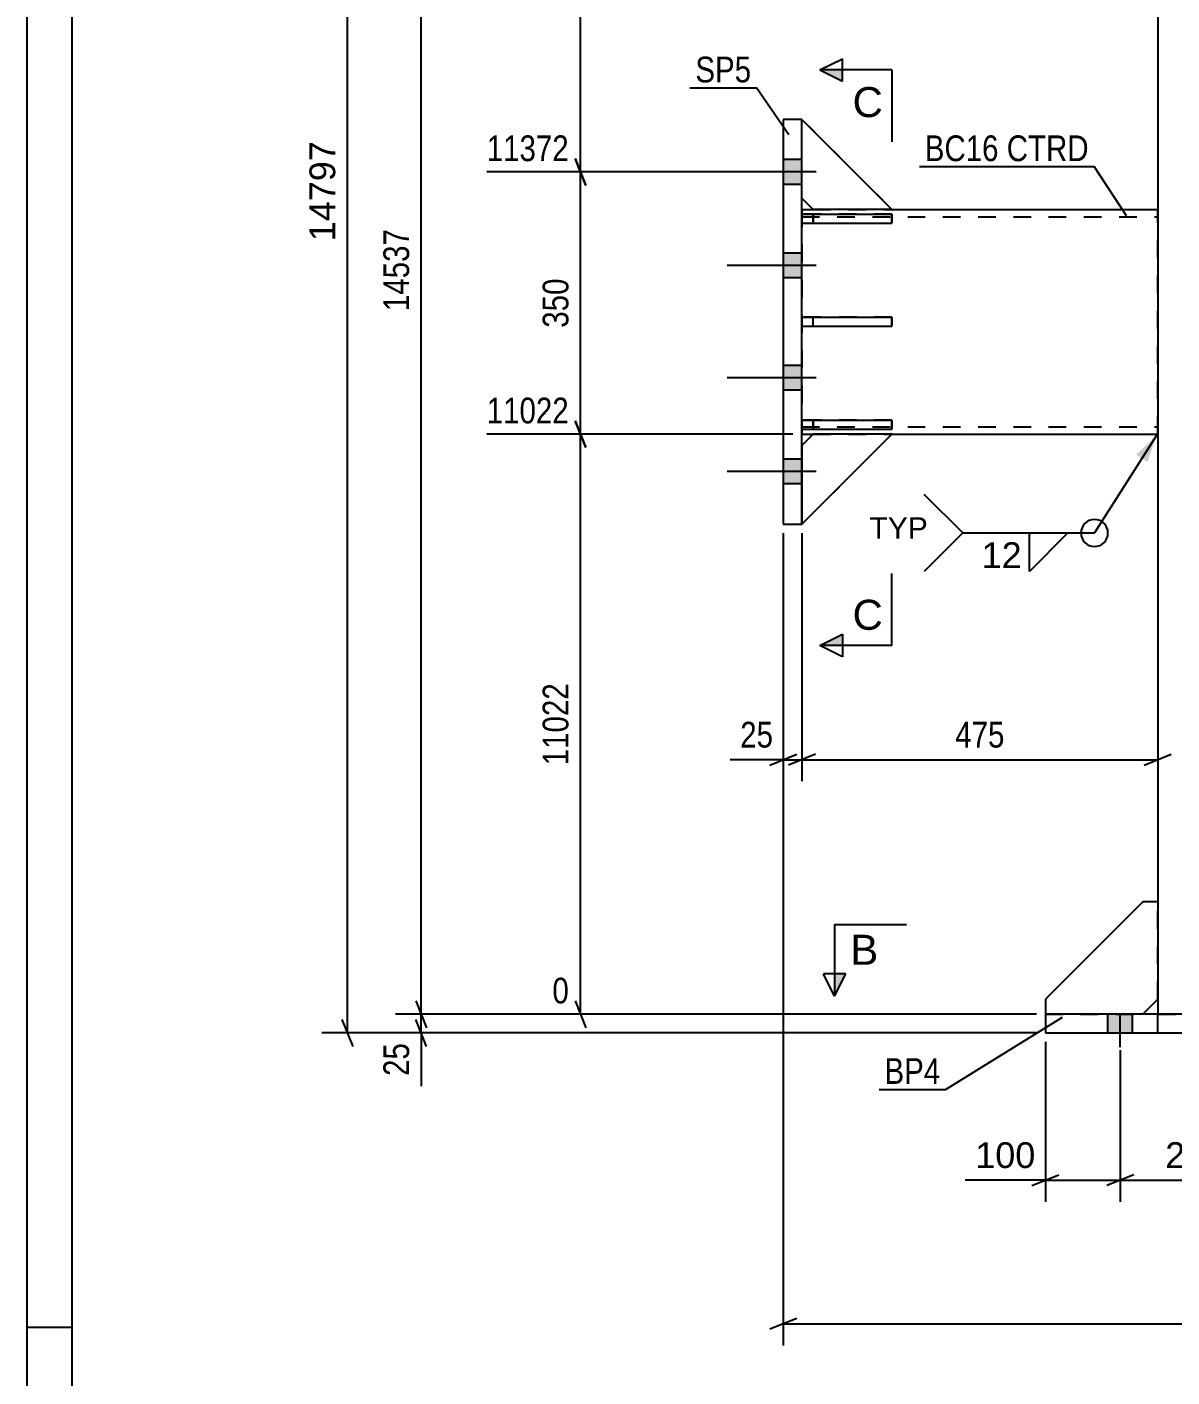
# Model space of a CAD drawing. Header units: millimetres. Extents: x -147 to 447, y -184 to 236.
# Drawn here: x -146.6 to -19.2, y -40.3 to 109.8 of the extents above; entities that cross this region are included whole.
import ezdxf

# ---------------------------------------------------------------- set-up
doc = ezdxf.new("R2010")
doc.units = ezdxf.units.MM
doc.linetypes.add('DXK_LINE_DOT2', pattern=[3.9198, 1.9599, -1.9599])
doc.styles.add('Arial', font='arial.ttf', dxfattribs={"height": 0.2})
doc.styles.add('Arial Narrow', font='ARIALN.TTF', dxfattribs={"height": 0.2})

# ---------------------------------------------------------------- blocks, each defined once
blk = doc.blocks.new('Unknown-284876408-1134')
at = {"color": 5, "linetype": 'Continuous'}
for p, q in [((-146.62, 236.15), (-146.62, -183.85)), ((-141.62, 231.15), (-141.62, -178.85)), ((-141.62, -34.85), (-146.62, -34.85))]:
    blk.add_line(p, q, dxfattribs=at)
blk = doc.blocks.new('Part-284876408-3512 - 3382')
at = {"color": 7, "linetype": 'DXK_LINE_DOT2'}
for p, q in [((-59.16, 64.53), (-60.41, 63.28)), ((-60.41, 54.53), (-50.41, 64.53)), ((-60.41, 63.28), (-60.41, 54.53)), ((-50.41, 64.53), (-59.16, 64.53))]:
    blk.add_line(p, q, dxfattribs=at)
blk = doc.blocks.new('Part-284876408-3414 - 3382')
at = {"color": 7, "linetype": 'DXK_LINE_DOT2'}
for p, q in [((-22.5, 12.5), (-33.33, 1.67)), ((-20.83, 12.5), (-22.5, 12.5)), ((-20.83, 1.67), (-20.83, 12.5)), ((-33.33, 1.67), (-33.33, 0)), ((-22.5, 0), (-20.83, 1.67)), ((-33.33, 0), (-22.5, 0))]:
    blk.add_line(p, q, dxfattribs=at)
blk = doc.blocks.new('Part-284876408-3416 - 3382')
at = {"color": 2, "linetype": 'Continuous'}
for p, q in [((-22.5, 12.5), (-33.33, 1.67)), ((-20.83, 12.5), (-22.5, 12.5)), ((-20.83, 12.5), (-20.83, 1.67)), ((-33.33, 1.67), (-33.33, 0)), ((-22.5, 0), (-20.83, 1.67))]:
    blk.add_line(p, q, dxfattribs=at)
at = {"color": 7, "linetype": 'DXK_LINE_DOT2'}
blk.add_line((-33.33, 0), (-22.5, 0), dxfattribs=at)
blk = doc.blocks.new('Part-284876408-3421 - 3382')
at = {"color": 2, "linetype": 'Continuous'}
for p, q in [((33.33, 0), (-33.33, 0)), ((-33.33, 0), (-33.33, -2.08)), ((-20.83, -2.08), (-20.83, 0)), ((20.84, -2.08), (20.84, 0)), ((33.33, -2.08), (33.33, 0)), ((-33.33, -2.08), (33.33, -2.08))]:
    blk.add_line(p, q, dxfattribs=at)
blk = doc.blocks.new('Part-284876408-3422 - 3382')
at = {"color": 2, "linetype": 'Continuous'}
for p, q in [((-20.83, 116.2), (-20.83, 29.27)), ((-20.83, 29.17), (-20.83, 12.5)), ((-20.83, 1.67), (-20.83, 0))]:
    blk.add_line(p, q, dxfattribs=at)
at = {"color": 7, "linetype": 'DXK_LINE_DOT2'}
for p, q in [((-20.83, 12.5), (-20.83, 1.67)), ((-20.83, 0), (20.83, 0))]:
    blk.add_line(p, q, dxfattribs=at)
blk = doc.blocks.new('Bolt-284876408-3425 - 3382')
at = {"linetype": 'Continuous'}
for points in [[(-62.49, 95.07), (-62.49, 92.32), (-60.41, 92.32), (-60.41, 95.07)], [(-62.49, 95.07), (-62.49, 92.32), (-60.41, 92.32), (-60.41, 95.07)], [(-62.49, 95.07), (-62.49, 92.32), (-60.41, 92.32), (-60.41, 95.07)], [(-62.49, 84.66), (-62.49, 81.91), (-60.41, 81.91), (-60.41, 84.66)], [(-62.49, 84.66), (-62.49, 81.91), (-60.41, 81.91), (-60.41, 84.66)], [(-62.49, 72.16), (-62.49, 69.41), (-60.41, 69.41), (-60.41, 72.16)], [(-62.49, 72.16), (-62.49, 69.41), (-60.41, 69.41), (-60.41, 72.16)], [(-62.49, 61.74), (-62.49, 58.99), (-60.41, 58.99), (-60.41, 61.74)], [(-62.49, 61.74), (-62.49, 58.99), (-60.41, 58.99), (-60.41, 61.74)], [(-62.49, 61.74), (-62.49, 58.99), (-60.41, 58.99), (-60.41, 61.74)]]:
    blk.add_hatch(color=1, dxfattribs=at).paths.add_polyline_path(points)
at = {"color": 1, "linetype": 'Continuous'}
for p, q in [((-60.41, 95.07), (-62.49, 95.07)), ((-60.41, 95.07), (-62.49, 95.07)), ((-60.41, 95.07), (-62.49, 95.07)), ((-58.83, 93.7), (-68.74, 93.7)), ((-58.83, 93.7), (-68.74, 93.7)), ((-58.83, 93.7), (-68.74, 93.7)), ((-60.41, 92.32), (-62.49, 92.32)), ((-60.41, 92.32), (-62.49, 92.32)), ((-60.41, 92.32), (-62.49, 92.32)), ((-60.41, 84.66), (-62.49, 84.66)), ((-60.41, 84.66), (-62.49, 84.66)), ((-58.83, 83.28), (-68.74, 83.28)), ((-58.83, 83.28), (-68.74, 83.28)), ((-60.41, 81.91), (-62.49, 81.91)), ((-60.41, 81.91), (-62.49, 81.91)), ((-60.41, 72.16), (-62.49, 72.16)), ((-60.41, 72.16), (-62.49, 72.16)), ((-58.83, 70.78), (-68.74, 70.78)), ((-58.83, 70.78), (-68.74, 70.78)), ((-60.41, 69.41), (-62.49, 69.41)), ((-60.41, 69.41), (-62.49, 69.41)), ((-60.41, 61.74), (-62.49, 61.74)), ((-60.41, 61.74), (-62.49, 61.74)), ((-60.41, 61.74), (-62.49, 61.74)), ((-58.83, 60.36), (-68.74, 60.36)), ((-58.83, 60.36), (-68.74, 60.36)), ((-58.83, 60.36), (-68.74, 60.36)), ((-60.41, 58.99), (-62.49, 58.99)), ((-60.41, 58.99), (-62.49, 58.99)), ((-60.41, 58.99), (-62.49, 58.99))]:
    blk.add_line(p, q, dxfattribs=at)
blk = doc.blocks.new('Bolt-284876408-3429 - 3382')
at = {"linetype": 'Continuous'}
for points in [[(-23.63, 0), (-26.38, 0), (-26.38, -2.08), (-23.63, -2.08)], [(-23.63, 0), (-26.38, 0), (-26.38, -2.08), (-23.63, -2.08)], [(-6.96, 0), (-9.71, 0), (-9.71, -2.08), (-6.96, -2.08)], [(-6.96, 0), (-9.71, 0), (-9.71, -2.08), (-6.96, -2.08)], [(9.71, 0), (6.96, 0), (6.96, -2.08), (9.71, -2.08)], [(9.71, 0), (6.96, 0), (6.96, -2.08), (9.71, -2.08)], [(26.37, 0), (23.62, 0), (23.62, -2.08), (26.37, -2.08)], [(26.37, 0), (23.62, 0), (23.62, -2.08), (26.37, -2.08)]]:
    blk.add_hatch(color=1, dxfattribs=at).paths.add_polyline_path(points)
at = {"color": 1, "linetype": 'Continuous'}
for p, q in [((-26.38, -2.08), (-26.38, 0)), ((-26.38, -2.08), (-26.38, 0)), ((-25, -3.67), (-25, 0)), ((-25, -3.67), (-25, 0)), ((-23.63, -2.08), (-23.63, 0)), ((-23.63, -2.08), (-23.63, 0)), ((-9.71, -2.08), (-9.71, 0)), ((-9.71, -2.08), (-9.71, 0)), ((-8.33, -3.67), (-8.33, 0)), ((-8.33, -3.67), (-8.33, 0)), ((-6.96, -2.08), (-6.96, 0)), ((-6.96, -2.08), (-6.96, 0)), ((6.96, -2.08), (6.96, 0)), ((6.96, -2.08), (6.96, 0)), ((8.33, -3.67), (8.33, 0)), ((8.33, -3.67), (8.33, 0)), ((9.71, -2.08), (9.71, 0)), ((9.71, -2.08), (9.71, 0)), ((23.62, -2.08), (23.62, 0)), ((23.62, -2.08), (23.62, 0)), ((25, -3.67), (25, 0)), ((25, -3.67), (25, 0)), ((26.37, -2.08), (26.37, 0)), ((26.37, -2.08), (26.37, 0))]:
    blk.add_line(p, q, dxfattribs=at)
blk = doc.blocks.new('Part-284876408-3503 - 3382')
at = {"color": 7, "linetype": 'DXK_LINE_DOT2'}
for p, q in [((-50.41, 77.53), (-60.41, 77.53)), ((-60.41, 77.53), (-60.41, 76.53)), ((-59.16, 76.53), (-59.16, 77.53)), ((-50.41, 76.53), (-50.41, 77.53)), ((-60.41, 76.53), (-50.41, 76.53))]:
    blk.add_line(p, q, dxfattribs=at)
blk = doc.blocks.new('Part-284876408-3504 - 3382')
at = {"color": 7, "linetype": 'DXK_LINE_DOT2'}
for p, q in [((-50.41, 66.07), (-60.41, 66.07)), ((-60.41, 66.07), (-60.41, 65.07)), ((-60.41, 65.07), (-50.41, 65.07)), ((-59.16, 66.07), (-59.16, 65.07)), ((-50.41, 65.07), (-50.41, 66.07))]:
    blk.add_line(p, q, dxfattribs=at)
blk = doc.blocks.new('Part-284876408-3505 - 3382')
at = {"color": 7, "linetype": 'DXK_LINE_DOT2'}
for p, q in [((-50.41, 88.99), (-60.41, 88.99)), ((-60.41, 88.99), (-60.41, 87.99)), ((-59.16, 88.99), (-59.16, 87.99)), ((-50.41, 87.99), (-50.41, 88.99)), ((-60.41, 87.99), (-50.41, 87.99))]:
    blk.add_line(p, q, dxfattribs=at)
blk = doc.blocks.new('Part-284876408-3506 - 3382')
at = {"color": 2, "linetype": 'Continuous'}
for p, q in [((-60.41, 77.53), (-50.41, 77.53)), ((-60.41, 77.53), (-60.41, 76.53)), ((-50.41, 77.53), (-50.41, 76.53)), ((-60.41, 76.53), (-50.41, 76.53))]:
    blk.add_line(p, q, dxfattribs=at)
at = {"color": 7, "linetype": 'DXK_LINE_DOT2'}
blk.add_line((-59.16, 76.53), (-59.16, 77.53), dxfattribs=at)
blk = doc.blocks.new('Part-284876408-3507 - 3382')
at = {"color": 2, "linetype": 'Continuous'}
for p, q in [((-60.41, 66.07), (-50.41, 66.07)), ((-60.41, 66.07), (-60.41, 65.07)), ((-60.41, 65.07), (-50.41, 65.07)), ((-50.41, 66.07), (-50.41, 65.07))]:
    blk.add_line(p, q, dxfattribs=at)
at = {"color": 7, "linetype": 'DXK_LINE_DOT2'}
blk.add_line((-59.16, 65.07), (-59.16, 66.07), dxfattribs=at)
blk = doc.blocks.new('Part-284876408-3508 - 3382')
at = {"color": 2, "linetype": 'Continuous'}
for p, q in [((-60.41, 88.99), (-50.41, 88.99)), ((-60.41, 88.99), (-60.41, 87.99)), ((-50.41, 88.99), (-50.41, 87.99)), ((-60.41, 87.99), (-50.41, 87.99))]:
    blk.add_line(p, q, dxfattribs=at)
at = {"color": 7, "linetype": 'DXK_LINE_DOT2'}
blk.add_line((-59.16, 87.99), (-59.16, 88.99), dxfattribs=at)
blk = doc.blocks.new('Part-284876408-3509 - 3382')
at = {"color": 2, "linetype": 'Continuous'}
for p, q in [((-60.41, 90.78), (-60.41, 99.53)), ((-60.41, 99.53), (-50.41, 89.53)), ((-59.16, 89.53), (-60.41, 90.78)), ((-50.41, 89.53), (-59.16, 89.53))]:
    blk.add_line(p, q, dxfattribs=at)
blk = doc.blocks.new('Part-284876408-3510 - 3382')
at = {"color": 7, "linetype": 'DXK_LINE_DOT2'}
for p, q in [((-60.41, 90.78), (-60.41, 99.53)), ((-60.41, 99.53), (-50.41, 89.53)), ((-59.16, 89.53), (-60.41, 90.78)), ((-50.41, 89.53), (-59.16, 89.53))]:
    blk.add_line(p, q, dxfattribs=at)
blk = doc.blocks.new('Part-284876408-3511 - 3382')
at = {"color": 2, "linetype": 'Continuous'}
for p, q in [((-59.16, 64.53), (-60.41, 63.28)), ((-60.41, 54.53), (-50.41, 64.53)), ((-60.41, 63.28), (-60.41, 54.53)), ((-50.41, 64.53), (-59.16, 64.53))]:
    blk.add_line(p, q, dxfattribs=at)
blk = doc.blocks.new('Part-284876408-3532 - 3382')
at = {"color": 2, "linetype": 'Continuous'}
for p, q in [((-62.49, 99.53), (-62.49, 54.53)), ((-60.41, 99.53), (-62.49, 99.53)), ((-60.41, 54.53), (-60.41, 99.53)), ((-62.49, 54.53), (-60.41, 54.53))]:
    blk.add_line(p, q, dxfattribs=at)
blk = doc.blocks.new('Part-284876408-3543 - 3382')
at = {"color": 2, "linetype": 'Continuous'}
for p, q in [((-60.41, 89.53), (-59.16, 89.53)), ((-50.41, 89.53), (-20.83, 89.53)), ((-60.41, 64.53), (-59.16, 64.53)), ((-50.41, 64.53), (-20.83, 64.53))]:
    blk.add_line(p, q, dxfattribs=at)
at = {"color": 7, "linetype": 'DXK_LINE_DOT2'}
for p, q in [((-60.41, 89.53), (-60.41, 64.53)), ((-60.41, 88.7), (-20.83, 88.7)), ((-59.16, 89.53), (-50.41, 89.53)), ((-20.83, 64.53), (-20.83, 89.53)), ((-20.83, 89.53), (-20.83, 89.53)), ((-20.83, 89.53), (-20.83, 89.53)), ((-60.41, 65.36), (-20.83, 65.36)), ((-59.16, 64.53), (-50.41, 64.53)), ((-20.83, 64.53), (-20.83, 64.53)), ((-20.83, 64.53), (-20.83, 64.53))]:
    blk.add_line(p, q, dxfattribs=at)
blk = doc.blocks.new('StraightDimension-284876408-3596 - 3382')
at = {"color": 7, "linetype": 'Continuous'}
for p, q in [((-110.98, -2.08), (-110.98, 185.19)), ((-111.58, -0.58), (-110.38, -3.58)), ((-34.33, -2.08), (-113.83, -2.08))]:
    blk.add_line(p, q, dxfattribs=at)
at = {"color": 0}
blk.add_wipeout([(-111.73, 97.71), (-115.93, 97.71), (-115.93, 85.39), (-111.73, 85.39)], dxfattribs=at)
at = {"color": 3, "style": 'Arial'}
blk.add_text('14797', height=2.865, rotation=90.0002, dxfattribs=at).set_placement((-112.33, 85.99))
blk = doc.blocks.new('StraightDimension-284876408-3760 - 3382')
at = {"color": 7, "linetype": 'Continuous'}
for p, q in [((-84.44, 63.03), (-85.64, 66.03)), ((-61.41, 64.53), (-95.48, 64.53)), ((-85.04, 0), (-85.04, 64.53)), ((-34.33, 0), (-88.17, 0)), ((-85.64, 1.5), (-84.44, -1.5))]:
    blk.add_line(p, q, dxfattribs=at)
at = {"color": 0, "linetype": 'Continuous'}
for points in [[(-85.74, 65.13), (-85.74, 69.33), (-96.08, 69.33), (-96.08, 65.13)], [(-85.74, 0.6), (-85.74, 4.8), (-88.77, 4.8), (-88.77, 0.6)]]:
    blk.add_wipeout(points, dxfattribs=at)
at = {"color": 0}
blk.add_wipeout([(-85.79, 37.44), (-89.99, 37.44), (-89.99, 27.1), (-85.79, 27.1)], dxfattribs=at)
at = {"color": 3, "linetype": 'Continuous', "style": 'Arial Narrow'}
for s, height, p in [('11022', 2.863, (-95.48, 65.73)), ('0', 2.86, (-88.17, 1.2))]:
    blk.add_text(s, height=height, dxfattribs=at).set_placement(p)
at = {"color": 3, "style": 'Arial Narrow'}
blk.add_text('11022', height=2.863, rotation=90.0002, dxfattribs=at).set_placement((-86.39, 27.7))
blk = doc.blocks.new('StraightDimension-284876408-3767 - 3382')
at = {"color": 7, "linetype": 'Continuous'}
for p, q in [((-84.44, 92.2), (-85.64, 95.2)), ((-67.66, 93.7), (-95.48, 93.7)), ((-85.04, 64.53), (-85.04, 93.7)), ((-85.64, 66.03), (-84.44, 63.03)), ((-61.41, 64.53), (-95.48, 64.53))]:
    blk.add_line(p, q, dxfattribs=at)
at = {"color": 0, "linetype": 'Continuous'}
blk.add_wipeout([(-85.74, 94.3), (-85.74, 98.5), (-96.08, 98.5), (-96.08, 94.3)], dxfattribs=at)
at = {"color": 0}
blk.add_wipeout([(-85.79, 82.46), (-89.99, 82.46), (-89.99, 75.77), (-85.79, 75.77)], dxfattribs=at)
at = {"color": 3, "linetype": 'Continuous', "style": 'Arial Narrow'}
blk.add_text('11372', height=2.863, dxfattribs=at).set_placement((-95.48, 94.9))
at = {"color": 3, "style": 'Arial Narrow'}
blk.add_text('350', height=2.863, rotation=90.0002, dxfattribs=at).set_placement((-86.39, 76.37))
blk = doc.blocks.new('StraightDimension-284876408-3775 - 3382')
at = {"color": 7, "linetype": 'Continuous'}
for p, q in [((-84.44, 137.02), (-85.64, 140.02)), ((-63.49, 138.52), (-95.48, 138.52)), ((-85.04, 93.7), (-85.04, 138.52)), ((-85.64, 95.2), (-84.44, 92.2)), ((-67.66, 93.7), (-95.48, 93.7))]:
    blk.add_line(p, q, dxfattribs=at)
at = {"color": 0, "linetype": 'Continuous'}
blk.add_wipeout([(-85.74, 139.12), (-85.74, 143.32), (-96.08, 143.32), (-96.08, 139.12)], dxfattribs=at)
at = {"color": 0}
blk.add_wipeout([(-85.79, 120.37), (-89.99, 120.37), (-89.99, 111.85), (-85.79, 111.85)], dxfattribs=at)
at = {"color": 3, "linetype": 'Continuous', "style": 'Arial Narrow'}
blk.add_text('14212', height=2.863, dxfattribs=at).set_placement((-95.48, 139.72))
at = {"color": 3, "style": 'Arial Narrow'}
blk.add_text('2840', height=2.863, rotation=90.0002, dxfattribs=at).set_placement((-86.39, 112.45))
blk = doc.blocks.new('StraightDimension-284876408-4002 - 3382')
at = {"color": 7, "linetype": 'Continuous'}
for p, q in [((-62.49, 53.53), (-62.49, -36.84)), ((60.42, 53.53), (60.42, -36.84)), ((-60.99, -33.84), (-63.99, -35.04)), ((-62.49, -34.44), (60.42, -34.44)), ((58.92, -35.04), (61.92, -33.84))]:
    blk.add_line(p, q, dxfattribs=at)
at = {"color": 0}
blk.add_wipeout([(3.22, -33.69), (3.22, -29.49), (-5.29, -29.49), (-5.29, -33.69)], dxfattribs=at)
at = {"color": 3, "style": 'Arial Narrow'}
blk.add_text('1475', height=2.863, dxfattribs=at).set_placement((-4.69, -33.09))
blk = doc.blocks.new('StraightDimension-284876408-4019 - 3382')
at = {"color": 7, "linetype": 'Continuous'}
for p, q in [((-34.33, 0), (-105.61, 0)), ((-103.36, 1.5), (-102.16, -1.5)), ((-102.76, -2.08), (-102.76, 0)), ((-102.16, -3.58), (-103.36, -0.58)), ((-34.33, -2.08), (-105.61, -2.08))]:
    blk.add_line(p, q, dxfattribs=at)
at = {"color": 0}
blk.add_wipeout([(-103.51, -2.61), (-107.71, -2.61), (-107.71, -7.46), (-103.51, -7.46)], dxfattribs=at)
at = {"color": 7, "linetype": 'Continuous'}
blk.add_line((-102.76, -2.08), (-102.76, -7.99), dxfattribs=at)
blk.add_line((-102.76, -2.08), (-102.76, -7.99), dxfattribs=at)
at = {"color": 3, "style": 'Arial Narrow'}
blk.add_text('25', height=2.863, rotation=90.0002, dxfattribs=at).set_placement((-104.11, -6.86))
blk = doc.blocks.new('StraightDimension-284876408-4028 - 3382')
at = {"color": 7, "linetype": 'Continuous'}
for p, q in [((-102.76, 0), (-102.76, 165.58)), ((-34.33, 0), (-105.61, 0)), ((-103.36, 1.5), (-102.16, -1.5))]:
    blk.add_line(p, q, dxfattribs=at)
at = {"color": 0}
blk.add_wipeout([(-103.51, 87.96), (-107.71, 87.96), (-107.71, 77.62), (-103.51, 77.62)], dxfattribs=at)
at = {"color": 3, "style": 'Arial Narrow'}
blk.add_text('14537', height=2.863, rotation=90.0002, dxfattribs=at).set_placement((-104.11, 78.22))
blk = doc.blocks.new('StraightDimension-284876408-6818 - 3382')
at = {"color": 7, "linetype": 'Continuous'}
for p, q in [((-20.83, 63.53), (-20.83, 25.92)), ((-60.41, 53.53), (-60.41, 25.92)), ((-58.91, 28.92), (-61.91, 27.72)), ((-22.33, 27.72), (-19.33, 28.92)), ((-60.41, 28.32), (-20.83, 28.32))]:
    blk.add_line(p, q, dxfattribs=at)
at = {"color": 0}
blk.add_wipeout([(-37.28, 29.07), (-37.28, 33.27), (-43.96, 33.27), (-43.96, 29.07)], dxfattribs=at)
at = {"color": 3, "style": 'Arial Narrow'}
blk.add_text('475', height=2.863, dxfattribs=at).set_placement((-43.36, 29.67))
blk = doc.blocks.new('StraightDimension-284876408-6819 - 3382')
at = {"color": 7, "linetype": 'Continuous'}
for p, q in [((-62.49, 53.53), (-62.49, 25.92)), ((-60.41, 53.53), (-60.41, 25.92)), ((-63.99, 27.72), (-60.99, 28.92)), ((-58.91, 28.92), (-61.91, 27.72)), ((-62.49, 28.32), (-60.41, 28.32))]:
    blk.add_line(p, q, dxfattribs=at)
at = {"color": 0}
blk.add_wipeout([(-63.02, 29.07), (-63.02, 33.27), (-67.88, 33.27), (-67.88, 29.07)], dxfattribs=at)
at = {"color": 7, "linetype": 'Continuous'}
blk.add_line((-62.49, 28.32), (-68.4, 28.32), dxfattribs=at)
blk.add_line((-62.49, 28.32), (-68.4, 28.32), dxfattribs=at)
at = {"color": 3, "style": 'Arial Narrow'}
blk.add_text('25', height=2.863, dxfattribs=at).set_placement((-67.28, 29.67))
blk = doc.blocks.new('StraightDimension-284876408-7052 - 3382')
at = {"color": 7, "linetype": 'Continuous'}
for p, q in [((-25, -4.01), (-25, -20.85)), ((-8.33, -4.01), (-8.33, -20.85)), ((-23.5, -17.85), (-26.5, -19.05)), ((-9.83, -19.05), (-6.83, -17.85)), ((-25, -18.45), (-8.33, -18.45))]:
    blk.add_line(p, q, dxfattribs=at)
at = {"color": 0}
blk.add_wipeout([(-12.73, -17.7), (-12.73, -13.5), (-20.6, -13.5), (-20.6, -17.7)], dxfattribs=at)
at = {"color": 3, "style": 'Arial'}
blk.add_text('200', height=2.865, dxfattribs=at).set_placement((-20, -17.1))
blk = doc.blocks.new('StraightDimension-284876408-7053 - 3382')
at = {"color": 7, "linetype": 'Continuous'}
for p, q in [((-33.33, -3.08), (-33.33, -20.85)), ((-25, -4.01), (-25, -20.85)), ((-34.83, -19.05), (-31.83, -17.85)), ((-23.5, -17.85), (-26.5, -19.05)), ((-33.33, -18.45), (-25, -18.45))]:
    blk.add_line(p, q, dxfattribs=at)
at = {"color": 0}
blk.add_wipeout([(-33.86, -17.7), (-33.86, -13.5), (-41.73, -13.5), (-41.73, -17.7)], dxfattribs=at)
at = {"color": 7, "linetype": 'Continuous'}
blk.add_line((-33.33, -18.45), (-42.25, -18.45), dxfattribs=at)
blk.add_line((-33.33, -18.45), (-42.25, -18.45), dxfattribs=at)
at = {"color": 3, "style": 'Arial'}
blk.add_text('100', height=2.865, dxfattribs=at).set_placement((-41.13, -17.1))
blk = doc.blocks.new('Mark-284876408-3417 - 3382')
at = {"color": 0}
blk.add_wipeout([(-45.02, -7.75), (-45.02, -4.75), (-51.23, -4.75), (-51.23, -7.75)], dxfattribs=at)
blk.add_wipeout([(-45.02, -7.75), (-45.02, -4.75), (-51.23, -4.75), (-51.23, -7.75)], dxfattribs=at)
at = {"color": 30, "linetype": 'Continuous'}
for p in [(-31.47, -0.35), (-51.83, -8.35)]:
    blk.add_line(p, (-44.42, -8.35), dxfattribs=at)
at = {"color": 3, "style": 'Arial Narrow'}
blk.add_text('BP4', height=2.863, dxfattribs=at).set_placement((-51.23, -7.75))
blk = doc.blocks.new('Mark-284876408-3528 - 3382')
at = {"color": 0}
blk.add_wipeout([(-66.06, 103.66), (-66.06, 106.66), (-72.27, 106.66), (-72.27, 103.66)], dxfattribs=at)
blk.add_wipeout([(-66.06, 103.66), (-66.06, 106.66), (-72.27, 106.66), (-72.27, 103.66)], dxfattribs=at)
at = {"color": 30, "linetype": 'Continuous'}
for p in [(-72.87, 103.06), (-61.87, 97.84)]:
    blk.add_line(p, (-65.46, 103.06), dxfattribs=at)
at = {"color": 3, "style": 'Arial Narrow'}
blk.add_text('SP5', height=2.863, dxfattribs=at).set_placement((-72.27, 103.66))
blk = doc.blocks.new('SectionMark-284876408-4053 - 3382')
at = {"linetype": 'Continuous'}
for points in [[(-56.78, 4.5), (-55.53, 4.5), (-56.78, 2)], [(45.35, 4.5), (46.6, 4.5), (46.6, 2)]]:
    blk.add_hatch(color=6, dxfattribs=at).paths.add_polyline_path(points)
at = {"color": 6, "linetype": 'Continuous'}
for p, q in [((-56.78, 10), (-48.78, 10)), ((-56.78, 10), (-56.78, 2)), ((46.6, 10), (38.6, 10)), ((46.6, 10), (46.6, 2)), ((-56.78, 2), (-58.03, 4.5)), ((-55.53, 4.5), (-58.03, 4.5)), ((-56.78, 2), (-55.53, 4.5)), ((45.35, 4.5), (47.85, 4.5)), ((46.6, 2), (45.35, 4.5)), ((47.85, 4.5), (46.6, 2))]:
    blk.add_line(p, q, dxfattribs=at)
at = {"color": 0, "linetype": 'Continuous'}
for points in [[(-51.92, 5.5), (-51.92, 9), (-55.03, 9), (-55.03, 5.5)], [(44.85, 5.5), (44.85, 9), (41.74, 9), (41.74, 5.5)]]:
    blk.add_wipeout(points, dxfattribs=at)
at = {"color": 3, "linetype": 'Continuous', "style": 'Arial'}
for p in [(-55.03, 5.5), (41.74, 5.5)]:
    blk.add_text('B', height=3.34, dxfattribs=at).set_placement(p)
blk = doc.blocks.new('WeldMark-284876408-4059 - 3382')
at = {"linetype": 'Continuous'}
blk.add_hatch(color=30, dxfattribs=at).paths.add_polyline_path([(-23.23, 62.25), (-20.99, 64.38), (-21.97, 61.44)])
at = {"color": 30, "linetype": 'Continuous'}
blk.add_line((-20.99, 64.38), (-27.87, 53.54), dxfattribs=at)
at = {"color": 3, "linetype": 'Continuous'}
for q in [(-46.8, 57.83), (-46.8, 49.26)]:
    blk.add_line((-42.52, 53.54), q, dxfattribs=at)
for start, end in [(90, 270), (270, 90)]:
    blk.add_arc((-27.87, 53.54), 1.5, start, end, dxfattribs=at)
at = {"color": 0}
blk.add_wipeout([(-35.77, 49.44), (-35.77, 52.84), (-40.62, 52.84), (-40.62, 49.44)], dxfattribs=at)
at = {"color": 30, "linetype": 'Continuous'}
blk.add_line((-42.52, 53.54), (-27.87, 53.54), dxfattribs=at)
at = {"color": 3, "linetype": 'Continuous'}
for p, q in [((-35.11, 53.54), (-30.83, 53.54)), ((-30.83, 53.54), (-35.11, 49.26)), ((-35.11, 49.26), (-35.11, 53.54))]:
    blk.add_line(p, q, dxfattribs=at)
at = {"color": 3, "style": 'Arial'}
blk.add_text('12', height=2.865, dxfattribs=at).set_placement((-40.42, 49.64))
at = {"color": 0, "linetype": 'Continuous'}
blk.add_wipeout([(-46.42, 52.89), (-46.42, 55.39), (-52.9, 55.39), (-52.9, 52.89)], dxfattribs=at)
blk.add_wipeout([(-46.42, 52.89), (-46.42, 55.39), (-52.9, 55.39), (-52.9, 52.89)], dxfattribs=at)
at = {"color": 3, "linetype": 'Continuous', "style": 'Arial'}
blk.add_text('TYP', height=2.388, dxfattribs=at).set_placement((-52.9, 52.89))
blk = doc.blocks.new('Mark-284876408-7141 - 3382')
at = {"color": 0}
for points in [[(-38.53, 94.9), (-38.53, 97.9), (-46.75, 97.9), (-46.75, 94.9)], [(-28.5, 94.9), (-28.5, 97.9), (-37.63, 97.9), (-37.63, 94.9)]]:
    blk.add_wipeout(points, dxfattribs=at)
for points in [[(-38.53, 94.9), (-38.53, 97.9), (-46.75, 97.9), (-46.75, 94.9)], [(-28.5, 94.9), (-28.5, 97.9), (-37.63, 97.9), (-37.63, 94.9)]]:
    blk.add_wipeout(points, dxfattribs=at)
at = {"color": 30, "linetype": 'Continuous'}
for p in [(-47.35, 94.3), (-24.32, 88.81)]:
    blk.add_line(p, (-27.9, 94.3), dxfattribs=at)
at = {"color": 3, "style": 'Arial Narrow'}
for s, p in [('BC16', (-46.75, 94.9)), ('CTRD', (-37.63, 94.9))]:
    blk.add_text(s, height=2.863, dxfattribs=at).set_placement(p)
blk = doc.blocks.new('SectionMark-284876408-7289 - 3382')
at = {"linetype": 'Continuous'}
for points in [[(-55.91, 105.05), (-55.91, 103.8), (-58.41, 105.05)], [(-55.91, 42.27), (-55.91, 41.02), (-58.41, 41.02)]]:
    blk.add_hatch(color=6, dxfattribs=at).paths.add_polyline_path(points)
at = {"color": 6, "linetype": 'Continuous'}
for p, q in [((-58.41, 105.05), (-55.91, 106.3)), ((-55.91, 103.8), (-55.91, 106.3)), ((-50.41, 105.05), (-58.41, 105.05)), ((-58.41, 105.05), (-55.91, 103.8)), ((-50.41, 105.05), (-50.41, 97.05)), ((-50.41, 41.02), (-50.41, 49.02)), ((-58.41, 41.02), (-55.91, 42.27)), ((-55.91, 42.27), (-55.91, 39.77)), ((-50.41, 41.02), (-58.41, 41.02)), ((-55.91, 39.77), (-58.41, 41.02))]:
    blk.add_line(p, q, dxfattribs=at)
at = {"color": 0, "linetype": 'Continuous'}
for points in [[(-51.41, 99.8), (-51.41, 103.3), (-54.78, 103.3), (-54.78, 99.8)], [(-51.41, 42.77), (-51.41, 46.27), (-54.78, 46.27), (-54.78, 42.77)]]:
    blk.add_wipeout(points, dxfattribs=at)
at = {"color": 3, "linetype": 'Continuous', "style": 'Arial'}
for p in [(-54.78, 99.8), (-54.78, 42.77)]:
    blk.add_text('C', height=3.34, dxfattribs=at).set_placement(p)

msp = doc.modelspace()

# ---------------------------------------------------------------- block references
for name in ['Unknown-284876408-1134', 'Part-284876408-3422 - 3382', 'Part-284876408-3532 - 3382', 'Part-284876408-3509 - 3382', 'Part-284876408-3510 - 3382', 'Bolt-284876408-3425 - 3382', 'Part-284876408-3543 - 3382', 'Part-284876408-3505 - 3382', 'Part-284876408-3508 - 3382', 'Part-284876408-3503 - 3382', 'Part-284876408-3506 - 3382', 'Part-284876408-3504 - 3382', 'Part-284876408-3507 - 3382', 'Part-284876408-3512 - 3382', 'Part-284876408-3511 - 3382', 'Part-284876408-3414 - 3382', 'Part-284876408-3416 - 3382', 'Part-284876408-3421 - 3382', 'Bolt-284876408-3429 - 3382']:
    msp.add_blockref(name, (0, 0))

# ---------------------------------------------------------------- next in the draw order: block references
msp.add_blockref('StraightDimension-284876408-3596 - 3382', (0, 0))

# ---------------------------------------------------------------- next in the draw order: block references
msp.add_blockref('StraightDimension-284876408-3760 - 3382', (0, 0))

# ---------------------------------------------------------------- next in the draw order: block references
for name in ['StraightDimension-284876408-3767 - 3382', 'StraightDimension-284876408-4002 - 3382']:
    msp.add_blockref(name, (0, 0))

# ---------------------------------------------------------------- next in the draw order: block references
for name in ['StraightDimension-284876408-3775 - 3382', 'StraightDimension-284876408-4019 - 3382', 'StraightDimension-284876408-7052 - 3382']:
    msp.add_blockref(name, (0, 0))

# ---------------------------------------------------------------- next in the draw order: block references
for name in ['StraightDimension-284876408-4028 - 3382', 'StraightDimension-284876408-7053 - 3382']:
    msp.add_blockref(name, (0, 0))

# ---------------------------------------------------------------- next in the draw order: block references
for name in ['Mark-284876408-3528 - 3382', 'Mark-284876408-7141 - 3382', 'StraightDimension-284876408-6818 - 3382', 'SectionMark-284876408-4053 - 3382', 'Mark-284876408-3417 - 3382']:
    msp.add_blockref(name, (0, 0))

# ---------------------------------------------------------------- next in the draw order: block references
for name in ['WeldMark-284876408-4059 - 3382', 'StraightDimension-284876408-6819 - 3382']:
    msp.add_blockref(name, (0, 0))

# ---------------------------------------------------------------- next in the draw order: block references
msp.add_blockref('SectionMark-284876408-7289 - 3382', (0, 0))

doc.saveas('drawing.dxf')
